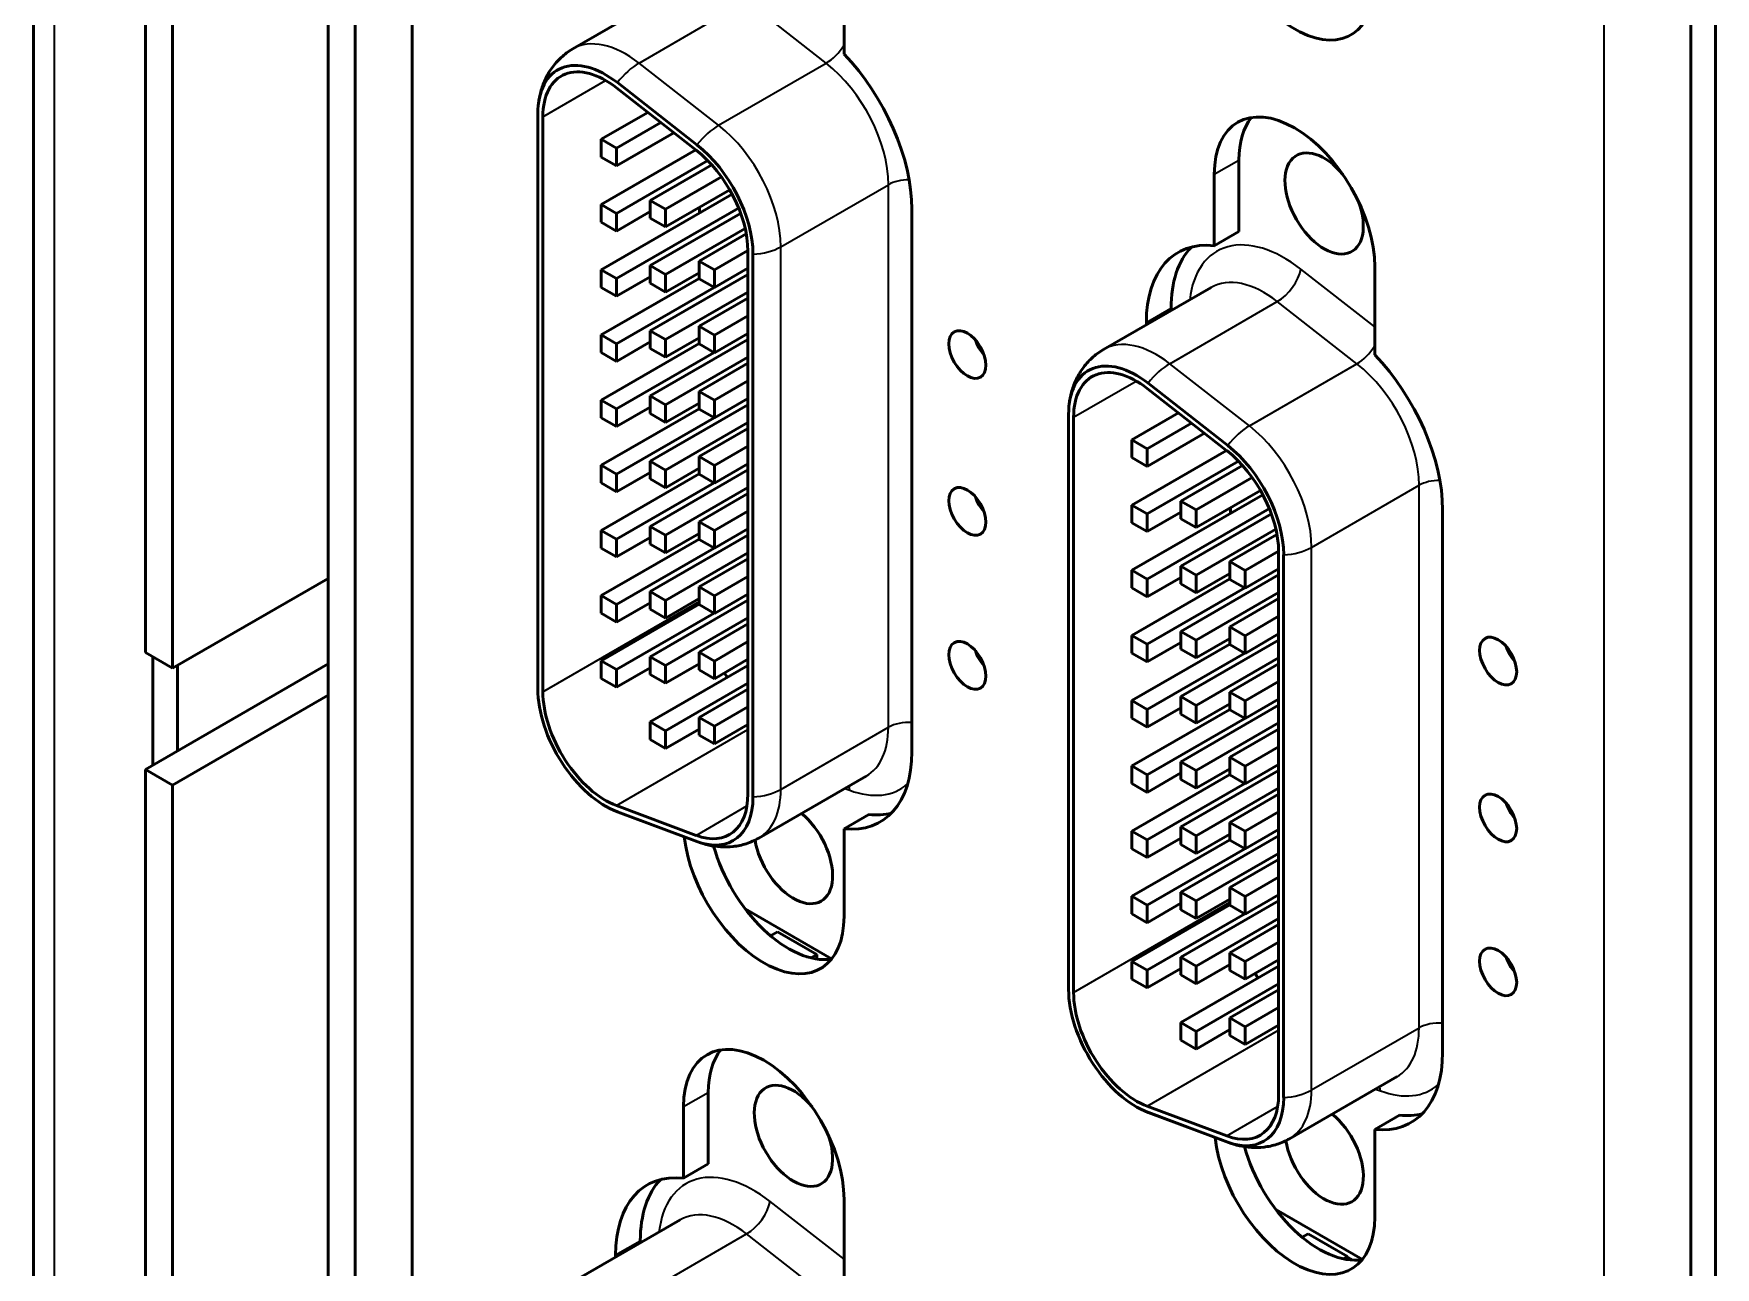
# Model space of a CAD drawing. Header units: millimetres. Extents: x 1642 to 3661, y -191 to 991.
# Drawn here: x 2637.16 to 2685.33, y 698.66 to 733.99 of the extents above; entities that cross this region are included whole.
import ezdxf

# ---------------------------------------------------------------- set-up
doc = ezdxf.new("R2010")
doc.units = ezdxf.units.MM
doc.header["$LTSCALE"] = 3.5
doc.layers.add('외형선(ISO)', color=7, linetype='Continuous', lineweight=50)
doc.layers.add('좁은 외형선(ISO)', color=7, linetype='Continuous', lineweight=35)

msp = doc.modelspace()

# ---------------------------------------------------------------- linework, layer by layer
at = {"layer": '외형선(ISO)'}
for p, q in [((2685.329, 646.822), (2685.329, 804.814)), ((2684.622, 781.544), (2684.622, 669.847)), ((2647.994, 746.394), (2647.994, 676.093)), ((2646.368, 683.89), (2646.368, 738.352)), ((2645.59, 737.996), (2645.59, 684.339)), ((2660.37, 735.914), (2660.37, 733.401)), ((2652.598, 733.549), (2655.679, 735.327)), ((2637.155, 683.2), (2637.155, 734.714)), ((2640.357, 734.734), (2640.357, 716.265)), ((2641.135, 715.816), (2641.135, 735.101)), ((2656.132, 730.653), (2653.851, 732.434)), ((2656.157, 730.802), (2653.876, 732.583)), ((2651.599, 731.692), (2651.599, 715.225)), ((2651.743, 731.609), (2651.743, 715.142)), ((2653.415, 730.961), (2654.75, 731.732)), ((2653.853, 730.707), (2655.123, 731.441)), ((2653.415, 730.961), (2653.853, 730.707)), ((2653.415, 730.454), (2653.415, 730.961)), ((2653.853, 730.201), (2655.496, 731.15)), ((2653.415, 729.094), (2656.125, 730.658)), ((2653.853, 730.201), (2653.415, 730.454)), ((2653.853, 730.707), (2653.853, 730.201)), ((2653.853, 728.841), (2656.468, 730.351)), ((2671.683, 730.368), (2671.683, 728.321)), ((2654.816, 729.21), (2656.581, 730.229)), ((2655.254, 728.957), (2656.858, 729.883)), ((2670.976, 727.913), (2670.976, 729.96)), ((2653.415, 727.227), (2657.163, 729.392)), ((2655.254, 728.451), (2657.095, 729.514)), ((2653.415, 729.094), (2653.853, 728.841)), ((2653.415, 728.588), (2653.415, 729.094)), ((2653.853, 726.974), (2657.35, 728.993)), ((2653.853, 728.335), (2654.816, 728.89)), ((2654.816, 729.21), (2655.254, 728.957)), ((2654.816, 728.704), (2654.816, 729.21)), ((2655.254, 728.957), (2655.254, 728.451)), ((2656.233, 729.016), (2656.233, 728.855)), ((2662.312, 728.957), (2662.312, 713.419)), ((2653.853, 728.335), (2653.415, 728.588)), ((2653.853, 728.841), (2653.853, 728.335)), ((2654.816, 727.344), (2657.408, 728.841)), ((2655.254, 728.451), (2654.816, 728.704)), ((2655.254, 727.091), (2657.537, 728.408)), ((2656.217, 727.474), (2657.568, 728.255)), ((2671.683, 728.321), (2670.976, 727.913)), ((2656.217, 727.474), (2656.655, 727.221)), ((2656.217, 726.968), (2656.217, 727.474)), ((2656.655, 727.221), (2657.616, 727.776)), ((2657.616, 712.216), (2657.616, 727.754)), ((2657.76, 712.133), (2657.76, 727.671)), ((2653.415, 727.227), (2653.853, 726.974)), ((2653.415, 726.721), (2653.415, 727.227)), ((2653.415, 725.361), (2656.217, 726.979)), ((2653.853, 726.468), (2654.816, 727.024)), ((2653.853, 726.974), (2653.853, 726.468)), ((2654.816, 727.344), (2655.254, 727.091)), ((2654.816, 726.838), (2654.816, 727.344)), ((2654.816, 725.477), (2657.616, 727.094)), ((2655.254, 726.584), (2656.217, 727.14)), ((2655.254, 727.091), (2655.254, 726.584)), ((2656.655, 726.715), (2656.217, 726.968)), ((2656.655, 726.715), (2657.616, 727.27)), ((2656.655, 727.221), (2656.655, 726.715)), ((2675.572, 727.307), (2675.572, 724.793)), ((2653.853, 726.468), (2653.415, 726.721)), ((2653.853, 725.108), (2656.646, 726.72)), ((2655.254, 726.584), (2654.816, 726.838)), ((2655.254, 725.224), (2657.616, 726.588)), ((2667.801, 724.941), (2670.882, 726.719)), ((2656.217, 725.608), (2657.616, 726.416)), ((2669.737, 726.121), (2669.737, 726.058)), ((2656.217, 725.608), (2656.655, 725.355)), ((2656.217, 725.102), (2656.217, 725.608)), ((2656.655, 725.355), (2657.616, 725.909)), ((2669.03, 725.65), (2669.03, 725.713)), ((2653.415, 725.361), (2653.853, 725.108)), ((2653.415, 724.855), (2653.415, 725.361)), ((2653.415, 723.494), (2656.217, 725.112)), ((2653.853, 724.602), (2654.816, 725.157)), ((2653.853, 725.108), (2653.853, 724.602)), ((2654.816, 725.477), (2655.254, 725.224)), ((2654.816, 724.971), (2654.816, 725.477)), ((2654.816, 723.611), (2657.616, 725.227)), ((2655.254, 724.718), (2656.217, 725.274)), ((2655.254, 725.224), (2655.254, 724.718)), ((2656.655, 724.848), (2656.217, 725.102)), ((2656.655, 724.848), (2657.616, 725.403)), ((2656.655, 725.355), (2656.655, 724.848)), ((2653.853, 724.602), (2653.415, 724.855)), ((2653.853, 723.241), (2656.646, 724.854)), ((2655.254, 724.718), (2654.816, 724.971)), ((2655.254, 723.358), (2657.616, 724.721)), ((2656.217, 723.741), (2657.616, 724.549)), ((2654.816, 723.611), (2655.254, 723.358)), ((2654.816, 723.105), (2654.816, 723.611)), ((2656.217, 723.741), (2656.655, 723.488)), ((2656.217, 723.235), (2656.217, 723.741)), ((2656.655, 723.488), (2657.616, 724.043)), ((2671.334, 722.045), (2669.053, 723.827)), ((2671.359, 722.194), (2669.078, 723.976)), ((2653.415, 723.494), (2653.853, 723.241)), ((2653.415, 722.988), (2653.415, 723.494)), ((2653.415, 721.628), (2656.217, 723.246)), ((2653.853, 722.735), (2654.816, 723.291)), ((2653.853, 723.241), (2653.853, 722.735)), ((2654.816, 721.744), (2657.616, 723.361)), ((2655.254, 722.851), (2654.816, 723.105)), ((2655.254, 722.851), (2656.217, 723.407)), ((2655.254, 723.358), (2655.254, 722.851)), ((2656.655, 722.982), (2656.217, 723.235)), ((2656.655, 722.982), (2657.616, 723.537)), ((2656.655, 723.488), (2656.655, 722.982)), ((2668.618, 722.353), (2669.953, 723.124)), ((2653.853, 722.735), (2653.415, 722.988)), ((2653.853, 721.375), (2656.646, 722.987)), ((2655.254, 721.491), (2657.616, 722.855)), ((2656.217, 721.875), (2657.616, 722.683)), ((2666.802, 723.084), (2666.802, 706.617)), ((2666.946, 723.001), (2666.946, 706.534)), ((2669.056, 722.1), (2670.326, 722.833)), ((2656.655, 721.622), (2657.616, 722.176)), ((2668.618, 722.353), (2669.056, 722.1)), ((2668.618, 721.847), (2668.618, 722.353)), ((2669.056, 721.594), (2670.699, 722.542)), ((2654.816, 721.744), (2655.254, 721.491)), ((2654.816, 721.238), (2654.816, 721.744)), ((2656.217, 721.875), (2656.655, 721.622)), ((2656.217, 721.369), (2656.217, 721.875)), ((2656.655, 721.115), (2657.616, 721.67)), ((2668.618, 720.486), (2671.327, 722.051)), ((2669.056, 721.594), (2668.618, 721.847)), ((2669.056, 722.1), (2669.056, 721.594)), ((2669.056, 720.233), (2671.671, 721.743)), ((2653.415, 721.628), (2653.853, 721.375)), ((2653.415, 721.122), (2653.415, 721.628)), ((2653.415, 719.761), (2656.217, 721.379)), ((2653.853, 720.869), (2654.816, 721.424)), ((2653.853, 721.375), (2653.853, 720.869)), ((2654.816, 719.878), (2657.616, 721.494)), ((2655.254, 720.985), (2654.816, 721.238)), ((2655.254, 720.985), (2656.217, 721.541)), ((2655.254, 721.491), (2655.254, 720.985)), ((2656.655, 721.115), (2656.217, 721.369)), ((2656.655, 721.622), (2656.655, 721.115)), ((2670.018, 720.603), (2671.784, 721.622)), ((2670.457, 720.349), (2672.061, 721.276)), ((2653.853, 720.869), (2653.415, 721.122)), ((2653.853, 719.508), (2656.646, 721.121)), ((2655.254, 719.625), (2657.616, 720.988)), ((2656.217, 720.008), (2657.616, 720.816)), ((2668.618, 718.62), (2672.366, 720.784)), ((2670.457, 719.843), (2672.298, 720.906)), ((2656.655, 719.755), (2657.616, 720.31)), ((2668.618, 720.486), (2669.056, 720.233)), ((2668.618, 719.98), (2668.618, 720.486)), ((2669.056, 718.367), (2672.553, 720.386)), ((2669.056, 719.727), (2670.018, 720.283)), ((2669.056, 720.233), (2669.056, 719.727)), ((2670.018, 720.603), (2670.457, 720.349)), ((2670.018, 720.096), (2670.018, 720.603)), ((2670.018, 718.736), (2672.611, 720.233)), ((2670.457, 720.349), (2670.457, 719.843)), ((2671.436, 720.408), (2671.436, 720.247)), ((2677.515, 720.349), (2677.515, 704.811)), ((2653.415, 719.761), (2653.853, 719.508)), ((2653.415, 719.255), (2653.415, 719.761)), ((2654.816, 719.878), (2655.254, 719.625)), ((2654.816, 719.371), (2654.816, 719.878)), ((2656.217, 720.008), (2656.655, 719.755)), ((2656.217, 719.502), (2656.217, 720.008)), ((2656.655, 719.249), (2657.616, 719.804)), ((2656.655, 719.755), (2656.655, 719.249)), ((2669.056, 719.727), (2668.618, 719.98)), ((2670.457, 719.843), (2670.018, 720.096)), ((2670.457, 718.483), (2672.739, 719.801)), ((2653.415, 717.895), (2656.217, 719.513)), ((2653.853, 719.002), (2653.415, 719.255)), ((2653.853, 719.002), (2654.816, 719.558)), ((2653.853, 719.508), (2653.853, 719.002)), ((2653.853, 717.642), (2656.646, 719.254)), ((2654.816, 718.011), (2657.616, 719.628)), ((2655.254, 719.118), (2654.816, 719.371)), ((2655.254, 719.118), (2656.217, 719.674)), ((2655.254, 719.625), (2655.254, 719.118)), ((2656.655, 719.249), (2656.217, 719.502)), ((2671.419, 718.867), (2672.771, 719.647)), ((2655.254, 717.758), (2657.616, 719.122)), ((2656.217, 718.142), (2657.616, 718.95)), ((2671.419, 718.867), (2671.858, 718.614)), ((2671.419, 718.36), (2671.419, 718.867)), ((2671.858, 718.614), (2672.819, 719.168)), ((2672.819, 703.608), (2672.819, 719.146)), ((2672.962, 703.525), (2672.962, 719.063)), ((2645.59, 718.388), (2641.135, 715.816)), ((2656.655, 717.889), (2657.616, 718.443)), ((2668.618, 718.62), (2669.056, 718.367)), ((2668.618, 718.114), (2668.618, 718.62)), ((2668.618, 716.753), (2671.419, 718.371)), ((2669.056, 717.86), (2670.018, 718.416)), ((2669.056, 718.367), (2669.056, 717.86)), ((2670.018, 718.736), (2670.457, 718.483)), ((2670.018, 718.23), (2670.018, 718.736)), ((2670.018, 716.87), (2672.819, 718.486)), ((2670.457, 717.977), (2671.419, 718.532)), ((2670.457, 718.483), (2670.457, 717.977)), ((2671.858, 718.107), (2671.419, 718.36)), ((2671.858, 718.107), (2672.819, 718.662)), ((2671.858, 718.614), (2671.858, 718.107)), ((2653.415, 717.895), (2653.853, 717.642)), ((2653.415, 717.389), (2653.415, 717.895)), ((2654.816, 718.011), (2655.254, 717.758)), ((2654.816, 717.505), (2654.816, 718.011)), ((2655.254, 717.252), (2656.217, 717.808)), ((2656.217, 718.142), (2656.655, 717.889)), ((2656.217, 717.636), (2656.217, 718.142)), ((2656.655, 717.382), (2657.616, 717.937)), ((2656.655, 717.889), (2656.655, 717.382)), ((2669.056, 717.86), (2668.618, 718.114)), ((2669.056, 716.5), (2671.849, 718.113)), ((2670.457, 717.977), (2670.018, 718.23)), ((2670.457, 716.616), (2672.819, 717.98)), ((2671.419, 717), (2672.819, 717.808)), ((2653.415, 716.028), (2656.217, 717.646)), ((2653.853, 717.136), (2653.415, 717.389)), ((2653.853, 717.136), (2654.816, 717.691)), ((2653.853, 717.642), (2653.853, 717.136)), ((2653.853, 715.775), (2656.646, 717.388)), ((2654.816, 716.145), (2657.616, 717.761)), ((2655.254, 717.252), (2654.816, 717.505)), ((2655.254, 717.758), (2655.254, 717.252)), ((2656.655, 717.382), (2656.217, 717.636)), ((2655.254, 715.892), (2657.616, 717.255)), ((2656.217, 716.275), (2657.616, 717.083)), ((2670.018, 716.87), (2670.457, 716.616)), ((2670.018, 716.363), (2670.018, 716.87)), ((2671.419, 717), (2671.858, 716.747)), ((2671.419, 716.494), (2671.419, 717)), ((2671.858, 716.747), (2672.819, 717.302)), ((2656.655, 716.022), (2657.616, 716.577)), ((2668.618, 716.753), (2669.056, 716.5)), ((2668.618, 716.247), (2668.618, 716.753)), ((2668.618, 714.887), (2671.419, 716.504)), ((2669.056, 715.994), (2670.018, 716.55)), ((2669.056, 716.5), (2669.056, 715.994)), ((2670.018, 715.003), (2672.819, 716.62)), ((2670.457, 716.11), (2670.018, 716.363)), ((2670.457, 716.11), (2671.419, 716.666)), ((2670.457, 716.616), (2670.457, 716.11)), ((2671.858, 716.241), (2671.419, 716.494)), ((2671.858, 716.241), (2672.819, 716.796)), ((2671.858, 716.747), (2671.858, 716.241)), ((2640.357, 716.265), (2641.135, 715.816)), ((2640.357, 712.917), (2645.59, 715.938)), ((2640.569, 713.04), (2640.569, 716.142)), ((2641.277, 715.897), (2641.277, 713.448)), ((2653.415, 716.028), (2653.853, 715.775)), ((2653.415, 715.522), (2653.415, 716.028)), ((2654.816, 716.145), (2655.254, 715.892)), ((2654.816, 715.638), (2654.816, 716.145)), ((2654.816, 714.278), (2657.616, 715.895)), ((2655.254, 715.385), (2656.217, 715.941)), ((2655.254, 715.892), (2655.254, 715.385)), ((2656.217, 716.275), (2656.655, 716.022)), ((2656.217, 715.769), (2656.217, 716.275)), ((2656.655, 715.516), (2657.616, 716.071)), ((2656.655, 716.022), (2656.655, 715.516)), ((2669.056, 715.994), (2668.618, 716.247)), ((2669.056, 714.634), (2671.849, 716.246)), ((2670.457, 714.75), (2672.819, 716.114)), ((2671.419, 715.134), (2672.819, 715.941)), ((2653.853, 715.269), (2653.415, 715.522)), ((2653.853, 715.269), (2654.816, 715.825)), ((2653.853, 715.775), (2653.853, 715.269)), ((2655.254, 715.385), (2654.816, 715.638)), ((2655.254, 714.025), (2657.616, 715.389)), ((2656.655, 715.516), (2656.217, 715.769)), ((2671.858, 714.881), (2672.819, 715.435)), ((2641.135, 712.468), (2645.59, 715.04)), ((2656.217, 714.409), (2657.616, 715.217)), ((2670.018, 715.003), (2670.457, 714.75)), ((2670.018, 714.497), (2670.018, 715.003)), ((2671.419, 715.134), (2671.858, 714.881)), ((2671.419, 714.627), (2671.419, 715.134)), ((2671.858, 714.374), (2672.819, 714.929)), ((2656.655, 714.156), (2657.616, 714.71)), ((2668.618, 714.887), (2669.056, 714.634)), ((2668.618, 714.381), (2668.618, 714.887)), ((2668.618, 713.02), (2671.419, 714.638)), ((2669.056, 714.127), (2670.018, 714.683)), ((2669.056, 714.634), (2669.056, 714.127)), ((2670.018, 713.137), (2672.819, 714.753)), ((2670.457, 714.244), (2670.018, 714.497)), ((2670.457, 714.244), (2671.419, 714.799)), ((2670.457, 714.75), (2670.457, 714.244)), ((2671.858, 714.374), (2671.419, 714.627)), ((2671.858, 714.881), (2671.858, 714.374)), ((2654.816, 714.278), (2655.254, 714.025)), ((2654.816, 713.772), (2654.816, 714.278)), ((2655.254, 713.519), (2656.217, 714.075)), ((2655.254, 714.025), (2655.254, 713.519)), ((2656.217, 714.409), (2656.655, 714.156)), ((2656.217, 713.903), (2656.217, 714.409)), ((2656.655, 713.649), (2657.616, 714.204)), ((2656.655, 714.156), (2656.655, 713.649)), ((2669.056, 714.127), (2668.618, 714.381)), ((2669.056, 712.767), (2671.849, 714.38)), ((2670.457, 712.883), (2672.819, 714.247)), ((2671.419, 713.267), (2672.819, 714.075)), ((2655.254, 713.519), (2654.816, 713.772)), ((2656.655, 713.649), (2656.217, 713.903)), ((2671.858, 713.014), (2672.819, 713.569)), ((2668.618, 713.02), (2669.056, 712.767)), ((2668.618, 712.514), (2668.618, 713.02)), ((2670.018, 713.137), (2670.457, 712.883)), ((2670.018, 712.63), (2670.018, 713.137)), ((2671.419, 713.267), (2671.858, 713.014)), ((2671.419, 712.761), (2671.419, 713.267)), ((2671.858, 712.508), (2672.819, 713.063)), ((2671.858, 713.014), (2671.858, 712.508)), ((2641.135, 712.468), (2640.357, 712.917)), ((2640.357, 712.917), (2640.357, 692.374)), ((2657.927, 710.95), (2661.008, 712.728)), ((2668.618, 711.154), (2671.419, 712.771)), ((2669.056, 712.261), (2668.618, 712.514)), ((2669.056, 712.261), (2670.018, 712.817)), ((2669.056, 712.767), (2669.056, 712.261)), ((2669.056, 710.901), (2671.849, 712.513)), ((2670.018, 711.27), (2672.819, 712.887)), ((2670.457, 712.377), (2670.018, 712.63)), ((2670.457, 712.377), (2671.419, 712.933)), ((2670.457, 712.883), (2670.457, 712.377)), ((2671.858, 712.508), (2671.419, 712.761)), ((2641.135, 691.109), (2641.135, 712.468)), ((2670.457, 711.017), (2672.819, 712.38)), ((2671.419, 711.401), (2672.819, 712.208)), ((2653.851, 711.883), (2656.132, 711.03)), ((2653.876, 711.705), (2656.157, 710.852)), ((2656.177, 710.844), (2653.896, 711.697)), ((2661.077, 711.626), (2660.37, 711.218)), ((2671.858, 711.147), (2672.819, 711.702)), ((2660.37, 711.218), (2660.37, 708.705)), ((2668.618, 711.154), (2669.056, 710.901)), ((2668.618, 710.648), (2668.618, 711.154)), ((2670.018, 711.27), (2670.457, 711.017)), ((2670.018, 710.764), (2670.018, 711.27)), ((2670.457, 710.511), (2671.419, 711.066)), ((2671.419, 711.401), (2671.858, 711.147)), ((2671.419, 710.894), (2671.419, 711.401)), ((2671.858, 710.641), (2672.819, 711.196)), ((2671.858, 711.147), (2671.858, 710.641)), ((2668.618, 709.287), (2671.419, 710.905)), ((2669.056, 710.394), (2668.618, 710.648)), ((2669.056, 710.394), (2670.018, 710.95)), ((2669.056, 710.901), (2669.056, 710.394)), ((2669.056, 709.034), (2671.849, 710.647)), ((2670.018, 709.404), (2672.819, 711.02)), ((2670.457, 710.511), (2670.018, 710.764)), ((2670.457, 711.017), (2670.457, 710.511)), ((2671.858, 710.641), (2671.419, 710.894)), ((2670.457, 709.15), (2672.819, 710.514)), ((2671.419, 709.534), (2672.819, 710.342)), ((2671.858, 709.281), (2672.819, 709.836)), ((2668.618, 709.287), (2669.056, 709.034)), ((2668.618, 708.781), (2668.618, 709.287)), ((2670.018, 709.404), (2670.457, 709.15)), ((2670.018, 708.897), (2670.018, 709.404)), ((2670.018, 707.537), (2672.819, 709.154)), ((2670.457, 708.644), (2671.419, 709.2)), ((2670.457, 709.15), (2670.457, 708.644)), ((2671.419, 709.534), (2671.858, 709.281)), ((2671.419, 709.028), (2671.419, 709.534)), ((2671.858, 708.775), (2672.819, 709.329)), ((2671.858, 709.281), (2671.858, 708.775)), ((2657.536, 708.925), (2660.015, 707.494)), ((2668.618, 707.421), (2671.419, 709.038)), ((2669.056, 708.528), (2668.618, 708.781)), ((2669.056, 708.528), (2670.018, 709.084)), ((2669.056, 709.034), (2669.056, 708.528)), ((2669.056, 707.168), (2671.849, 708.78)), ((2670.457, 708.644), (2670.018, 708.897)), ((2670.457, 707.284), (2672.819, 708.647)), ((2671.858, 708.775), (2671.419, 709.028)), ((2658.462, 708.268), (2658.261, 708.153)), ((2659.593, 707.615), (2658.462, 708.268)), ((2671.419, 707.668), (2672.819, 708.475)), ((2671.858, 707.414), (2672.819, 707.969)), ((2659.427, 707.519), (2659.593, 707.615)), ((2659.593, 707.488), (2659.593, 707.615)), ((2668.618, 707.421), (2669.056, 707.168)), ((2668.618, 706.915), (2668.618, 707.421)), ((2669.056, 706.661), (2670.018, 707.217)), ((2670.018, 707.537), (2670.457, 707.284)), ((2670.018, 707.031), (2670.018, 707.537)), ((2670.018, 705.671), (2672.819, 707.287)), ((2670.457, 706.778), (2671.419, 707.333)), ((2670.457, 707.284), (2670.457, 706.778)), ((2671.419, 707.668), (2671.858, 707.414)), ((2671.419, 707.161), (2671.419, 707.668)), ((2671.858, 706.908), (2672.819, 707.463)), ((2671.858, 707.414), (2671.858, 706.908)), ((2669.056, 706.661), (2668.618, 706.915)), ((2669.056, 707.168), (2669.056, 706.661)), ((2670.457, 706.778), (2670.018, 707.031)), ((2670.457, 705.417), (2672.819, 706.781)), ((2671.858, 706.908), (2671.419, 707.161)), ((2671.419, 705.801), (2672.819, 706.609)), ((2671.419, 705.801), (2671.858, 705.548)), ((2671.419, 705.295), (2671.419, 705.801)), ((2671.858, 705.548), (2672.819, 706.103)), ((2670.018, 705.671), (2670.457, 705.417)), ((2670.018, 705.164), (2670.018, 705.671)), ((2670.457, 704.911), (2671.419, 705.467)), ((2670.457, 705.417), (2670.457, 704.911)), ((2671.858, 705.042), (2671.419, 705.295)), ((2671.858, 705.042), (2672.819, 705.596)), ((2671.858, 705.548), (2671.858, 705.042)), ((2670.457, 704.911), (2670.018, 705.164)), ((2673.13, 702.342), (2676.211, 704.121)), ((2656.481, 703.669), (2656.481, 701.622)), ((2655.773, 701.214), (2655.773, 703.261)), ((2669.053, 703.275), (2671.334, 702.423)), ((2669.078, 703.097), (2671.359, 702.245)), ((2671.38, 702.237), (2669.099, 703.089)), ((2676.279, 703.019), (2675.572, 702.61)), ((2675.572, 702.61), (2675.572, 700.097)), ((2656.481, 701.622), (2655.773, 701.214)), ((2660.37, 700.607), (2660.37, 698.094)), ((2652.598, 698.241), (2655.679, 700.02)), ((2672.739, 700.318), (2675.218, 698.886)), ((2673.664, 699.62), (2673.493, 699.521)), ((2674.796, 698.967), (2673.664, 699.62)), ((2653.827, 698.951), (2653.827, 699.013)), ((2654.534, 699.421), (2654.534, 699.359)), ((2674.681, 698.9), (2674.796, 698.967)), ((2674.796, 698.88), (2674.796, 698.967)), ((2674.796, 698.95), (2674.941, 698.867))]:
    msp.add_line(p, q, dxfattribs=at)
for centre, major_axis, start_param, end_param in [((2673.274, 736.772), (1.625, -2.815), 4.062603, 7.068583), ((2659.21, 730.748), (2.194, -3.799), 0.785398, 1.973067), ((2653.539, 730.572), (-1.372, 2.376), 5.323254, 7.068583), ((2653.539, 730.572), (-1.27, 2.2), 5.323254, 7.068583), ((2673.274, 728.633), (-1.625, 2.815), 3.926991, 7.068583), ((2673.981, 729.042), (-1.625, 2.815), 0.219325, 0.785398), ((2655.82, 728.791), (-1.372, 2.376), 3.926991, 5.323254), ((2655.82, 728.791), (-1.27, 2.2), 3.926991, 5.323254), ((2674.123, 729.123), (-0.794, 1.375), 5.002922, 10.705042), ((2672.132, 723.922), (-2.194, 3.799), 5.87949, 7.068583), ((2672.839, 724.33), (-2.194, 3.799), 0.161885, 0.785398), ((2664.611, 725.205), (0.375, -0.65), 4.372552, 5.052226), ((2668.742, 721.964), (-1.372, 2.376), 5.323254, 7.068583), ((2674.413, 722.14), (2.194, -3.799), 0.785398, 1.973067), ((2668.742, 721.964), (-1.27, 2.2), 5.323254, 7.068583), ((2671.023, 720.183), (-1.372, 2.376), 3.926991, 5.323254), ((2671.023, 720.183), (-1.27, 2.2), 3.926991, 5.323254), ((2664.611, 720.715), (0.375, -0.65), 4.372552, 5.052226), ((2679.814, 716.428), (0.375, -0.65), 4.372552, 5.052226), ((2664.611, 716.306), (0.375, -0.65), 4.372552, 5.052226), ((2658.029, 716.698), (1.27, -2.2), 4.845209, 4.905962), ((2653.539, 714.105), (1.372, -2.376), 3.926991, 5.67232), ((2653.539, 714.105), (1.27, -2.2), 3.926991, 5.67232), ((2659.21, 715.21), (2.194, -3.799), 5.880915, 7.068583), ((2655.82, 713.253), (1.27, -2.2), 5.67232, 7.068583), ((2655.82, 713.253), (1.372, -2.376), 5.67232, 7.068583), ((2658.92, 710.521), (0.794, -1.375), 4.131286, 8.432132), ((2659.917, 715.618), (2.194, -3.799), 5.880915, 6.121301), ((2679.814, 711.937), (0.375, -0.65), 4.372552, 5.052226), ((2658.071, 710.031), (1.625, -2.815), 4.062603, 7.068583), ((2658.779, 710.44), (1.625, -2.815), 4.295034, 6.06386), ((2679.814, 707.528), (0.375, -0.65), 4.372552, 5.052226), ((2673.232, 708.09), (1.27, -2.2), 4.845209, 4.905962), ((2668.742, 705.497), (1.372, -2.376), 3.926991, 5.67232), ((2668.742, 705.497), (1.27, -2.2), 3.926991, 5.67232), ((2658.071, 701.934), (-1.625, 2.815), 3.926991, 7.068583), ((2658.779, 702.342), (-1.625, 2.815), 0.219325, 0.785398), ((2674.413, 706.602), (2.194, -3.799), 5.880915, 7.068583), ((2658.92, 702.424), (-0.794, 1.375), 5.002922, 10.705042), ((2671.023, 704.645), (1.27, -2.2), 5.67232, 7.068583), ((2671.023, 704.645), (1.372, -2.376), 5.67232, 7.068583), ((2674.123, 701.914), (0.794, -1.375), 4.131286, 8.432132), ((2675.12, 707.011), (2.194, -3.799), 5.880915, 6.121301), ((2673.274, 701.424), (1.625, -2.815), 4.062603, 7.068583), ((2673.981, 701.832), (1.625, -2.815), 4.295034, 6.06386), ((2656.929, 697.222), (-2.194, 3.799), 5.87949, 7.068583), ((2657.636, 697.63), (-2.194, 3.799), 0.161885, 0.785398)]:
    msp.add_ellipse(centre, major_axis=major_axis, ratio=0.57735, start_param=start_param, end_param=end_param, dxfattribs=at)
for centre in [(2663.904, 724.797), (2663.904, 720.306), (2663.904, 715.897), (2679.107, 716.02), (2679.107, 711.529), (2679.107, 707.12)]:
    msp.add_ellipse(centre, major_axis=(-0.375, 0.65), ratio=0.57735, dxfattribs=at)
for points, knots in [([(2652.598, 733.549), (2652.477, 733.479), (2652.365, 733.395), (2652.163, 733.209), (2652.074, 733.106), (2651.922, 732.892), (2651.859, 732.78), (2651.756, 732.554), (2651.715, 732.439), (2651.653, 732.211), (2651.631, 732.098), (2651.617, 731.985)], [0.7853982, 0.7853982, 0.7853982, 0.7853982, 0.9152737, 0.9152737, 1.0451492, 1.0451492, 1.1750247, 1.1750247, 1.3049002, 1.3049002, 1.4347758, 1.4347758, 1.4347758, 1.4347758]), ([(2667.801, 724.941), (2667.68, 724.871), (2667.567, 724.787), (2667.366, 724.601), (2667.277, 724.498), (2667.125, 724.284), (2667.062, 724.172), (2666.959, 723.946), (2666.918, 723.832), (2666.856, 723.604), (2666.834, 723.49), (2666.82, 723.378)], [0.7853982, 0.7853982, 0.7853982, 0.7853982, 0.9152737, 0.9152737, 1.0451492, 1.0451492, 1.1750247, 1.1750247, 1.3049002, 1.3049002, 1.4347758, 1.4347758, 1.4347758, 1.4347758]), ([(2653.802, 711.734), (2653.808, 711.732), (2653.814, 711.729), (2653.827, 711.724), (2653.833, 711.721), (2653.846, 711.716), (2653.852, 711.714), (2653.864, 711.709), (2653.871, 711.706), (2653.883, 711.702), (2653.89, 711.699), (2653.896, 711.697)], [3.27761322, 3.27761322, 3.27761322, 3.27761322, 3.28531569, 3.28531569, 3.29301816, 3.29301816, 3.30072063, 3.30072063, 3.30842311, 3.30842311, 3.31612558, 3.31612558, 3.31612558, 3.31612558]), ([(2656.177, 710.844), (2656.278, 710.807), (2656.383, 710.774), (2656.603, 710.725), (2656.717, 710.708), (2656.953, 710.693), (2657.074, 710.696), (2657.321, 710.724), (2657.447, 710.751), (2657.693, 710.831), (2657.814, 710.884), (2657.927, 710.95)], [3.3161256, 3.3161256, 3.3161256, 3.3161256, 3.4382986, 3.4382986, 3.5604717, 3.5604717, 3.6826447, 3.6826447, 3.8048178, 3.8048178, 3.9269908, 3.9269908, 3.9269908, 3.9269908]), ([(2669.005, 703.127), (2669.011, 703.124), (2669.017, 703.121), (2669.03, 703.116), (2669.036, 703.114), (2669.048, 703.109), (2669.055, 703.106), (2669.067, 703.101), (2669.074, 703.099), (2669.086, 703.094), (2669.093, 703.091), (2669.099, 703.089)], [3.27761322, 3.27761322, 3.27761322, 3.27761322, 3.28531569, 3.28531569, 3.29301816, 3.29301816, 3.30072063, 3.30072063, 3.30842311, 3.30842311, 3.31612558, 3.31612558, 3.31612558, 3.31612558]), ([(2671.38, 702.237), (2671.481, 702.199), (2671.586, 702.167), (2671.805, 702.118), (2671.92, 702.1), (2672.155, 702.086), (2672.277, 702.088), (2672.524, 702.117), (2672.649, 702.143), (2672.896, 702.223), (2673.016, 702.277), (2673.13, 702.342)], [3.3161256, 3.3161256, 3.3161256, 3.3161256, 3.4382986, 3.4382986, 3.5604717, 3.5604717, 3.6826447, 3.6826447, 3.8048178, 3.8048178, 3.9269908, 3.9269908, 3.9269908, 3.9269908])]:
    msp.add_open_spline(points, degree=3, knots=knots, dxfattribs=at)
at = {"layer": '좁은 외형선(ISO)'}
for p, q in [((2682.147, 671.276), (2682.147, 781.911)), ((2637.741, 735.052), (2637.741, 683.107)), ((2654.497, 733.144), (2657.577, 734.922)), ((2659.858, 733.141), (2657.577, 734.922)), ((2656.778, 731.362), (2654.497, 733.144)), ((2656.778, 731.362), (2659.858, 733.141)), ((2651.743, 731.609), (2653.539, 732.646)), ((2670.976, 729.96), (2671.683, 730.368)), ((2658.559, 727.883), (2661.639, 729.662)), ((2661.639, 714.124), (2661.639, 729.662)), ((2658.559, 712.345), (2658.559, 727.883)), ((2675.572, 725.588), (2673.454, 727.242)), ((2669.03, 725.713), (2669.737, 726.121)), ((2669.7, 724.536), (2672.78, 726.314)), ((2675.061, 724.533), (2672.78, 726.314)), ((2671.98, 722.755), (2669.7, 724.536)), ((2671.98, 722.755), (2675.061, 724.533)), ((2666.946, 723.001), (2668.742, 724.038)), ((2673.761, 719.276), (2676.842, 721.054)), ((2676.842, 705.516), (2676.842, 721.054)), ((2673.761, 703.738), (2673.761, 719.276)), ((2651.743, 715.142), (2656.217, 717.725)), ((2653.851, 711.883), (2657.616, 714.057)), ((2658.559, 712.345), (2661.639, 714.124)), ((2660.393, 712.374), (2660.533, 712.322)), ((2656.132, 711.03), (2657.589, 711.871)), ((2666.946, 706.534), (2671.419, 709.117)), ((2669.053, 703.275), (2672.819, 705.449)), ((2673.761, 703.738), (2676.842, 705.516)), ((2655.773, 703.261), (2656.481, 703.669)), ((2675.596, 703.766), (2675.735, 703.714)), ((2671.334, 702.423), (2672.791, 703.264)), ((2660.37, 698.889), (2658.252, 700.543)), ((2654.497, 697.837), (2657.577, 699.615)), ((2659.858, 697.834), (2657.577, 699.615)), ((2653.827, 699.013), (2654.534, 699.421))]:
    msp.add_line(p, q, dxfattribs=at)
for centre, major_axis, ratio, start_param, end_param in [((2654.122, 730.909), (-1.524, 2.64), 0.57735, 5.323254, 6.283185), ((2659.958, 733.737), (-0.5, -0.641), 0.468323, 0.858678, 1.814369), ((2654.341, 732.213), (-0.782, -1.001), 0.468323, 4.000271, 4.707754), ((2659.484, 730.906), (-1.524, 2.64), 0.57735, 3.926991, 5.323254), ((2656.622, 730.431), (-0.782, -1.001), 0.468323, 4.000271, 4.707754), ((2656.403, 729.128), (-1.524, 2.64), 0.57735, 3.926991, 5.323254), ((2662.214, 729.33), (-0.813, 0), 0.57735, 4.68708, 5.497787), ((2672.98, 724.411), (-1.93, 3.344), 0.57735, 5.323254, 6.94403), ((2657.661, 728.402), (-1.27, 0), 0.57735, 1.648711, 2.356194), ((2672.406, 724.08), (-1.524, 2.64), 0.57735, 5.323254, 6.283185), ((2672.88, 726.91), (-0.5, -0.641), 0.468323, 0.858678, 2.429474), ((2669.325, 722.301), (-1.524, 2.64), 0.57735, 5.323254, 6.283185), ((2675.161, 725.129), (-0.5, -0.641), 0.468323, 0.858678, 1.814369), ((2669.544, 723.605), (-0.782, -1.001), 0.468323, 4.000271, 4.707754), ((2674.687, 722.298), (-1.524, 2.64), 0.57735, 3.926991, 5.323254), ((2671.825, 721.824), (-0.782, -1.001), 0.468323, 4.000271, 4.707754), ((2671.606, 720.52), (-1.524, 2.64), 0.57735, 3.926991, 5.323254), ((2677.417, 720.722), (-0.813, 0), 0.57735, 4.68708, 5.497787), ((2672.863, 719.794), (-1.27, 0), 0.57735, 1.648711, 2.356194), ((2659.484, 715.368), (1.524, -2.64), 0.57735, 0, 0.785398), ((2662.214, 713.792), (-0.813, 0), 0.57735, 4.59108, 5.497787), ((2660.058, 715.7), (1.93, -3.344), 0.57735, 5.67232, 6.3949), ((2657.661, 712.864), (-1.27, 0), 0.57735, 1.648711, 2.356194), ((2656.403, 713.59), (1.524, -2.64), 0.57735, 0, 0.785398), ((2659.958, 711.99), (0.285, 0.761), 0.668835, 5.393898, 5.566854), ((2654.341, 712.886), (-0.445, -1.19), 0.668835, 6.257211, 6.283185), ((2656.622, 712.034), (-0.445, -1.19), 0.668835, 6.257211, 6.283185), ((2674.687, 706.76), (1.524, -2.64), 0.57735, 0, 0.785398), ((2677.417, 705.184), (-0.813, 0), 0.57735, 4.59108, 5.497787), ((2675.161, 703.382), (0.285, 0.761), 0.668835, 5.393898, 5.566854), ((2675.261, 707.092), (1.93, -3.344), 0.57735, 5.67232, 6.3949), ((2672.863, 704.256), (-1.27, 0), 0.57735, 1.648711, 2.356194), ((2671.606, 704.982), (1.524, -2.64), 0.57735, 0, 0.785398), ((2669.544, 704.279), (-0.445, -1.19), 0.668835, 6.257211, 6.283185), ((2671.825, 703.426), (-0.445, -1.19), 0.668835, 6.257211, 6.283185), ((2657.777, 697.712), (-1.93, 3.344), 0.57735, 5.323254, 6.94403), ((2657.677, 700.211), (-0.5, -0.641), 0.468323, 0.858678, 2.429474), ((2657.203, 697.38), (-1.524, 2.64), 0.57735, 5.323254, 6.283185)]:
    msp.add_ellipse(centre, major_axis=major_axis, ratio=ratio, start_param=start_param, end_param=end_param, dxfattribs=at)

doc.saveas('drawing.dxf')
